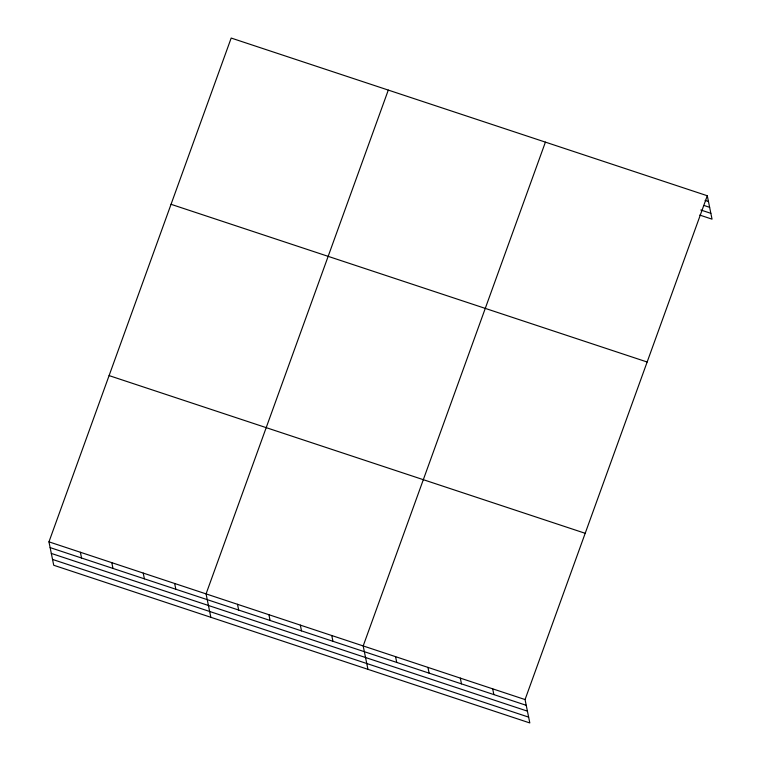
<?xml version="1.0" encoding="UTF-8"?>
<svg xmlns="http://www.w3.org/2000/svg" width="761" height="761" viewBox="0 0 761 761"><rect width="100%" height="100%" fill="white"/><g stroke="black" fill="none" stroke-linecap="round" stroke-linejoin="round"><path stroke-width="1.14" d="M707.283 195.748L525.061 699.559L529.818 722.95L53.717 565.252L48.961 541.851L231.182 38.05L707.283 195.748L712.039 219.149L699.759 215.078M388.291 90.093L206.069 593.894L210.835 617.285M545.409 142.136L363.187 645.937L367.944 669.328M705.105 200.4L708.453 201.513M704.058 205.48L709.633 207.325M700.805 209.998L710.86 213.327M171.044 204.309L647.145 362.008M109.089 375.601L585.19 533.299M48.961 541.851L525.061 699.559M50.131 547.606L526.232 705.314M51.31 553.428L527.411 711.135M52.538 559.43L528.638 717.128M492.681 688.829L493.851 694.584M460.31 678.108L461.48 683.863M427.939 667.387L429.109 673.143M395.558 656.657L396.728 662.412M331.758 635.53L332.938 641.285M300.338 625.123L301.508 630.879M268.918 614.707L270.088 620.472M237.499 604.301L238.669 610.056M174.649 583.487L175.82 589.242M143.23 573.081L144.4 578.836M111.8 562.664L112.98 568.429M80.381 552.258L81.551 558.013"/></g></svg>
